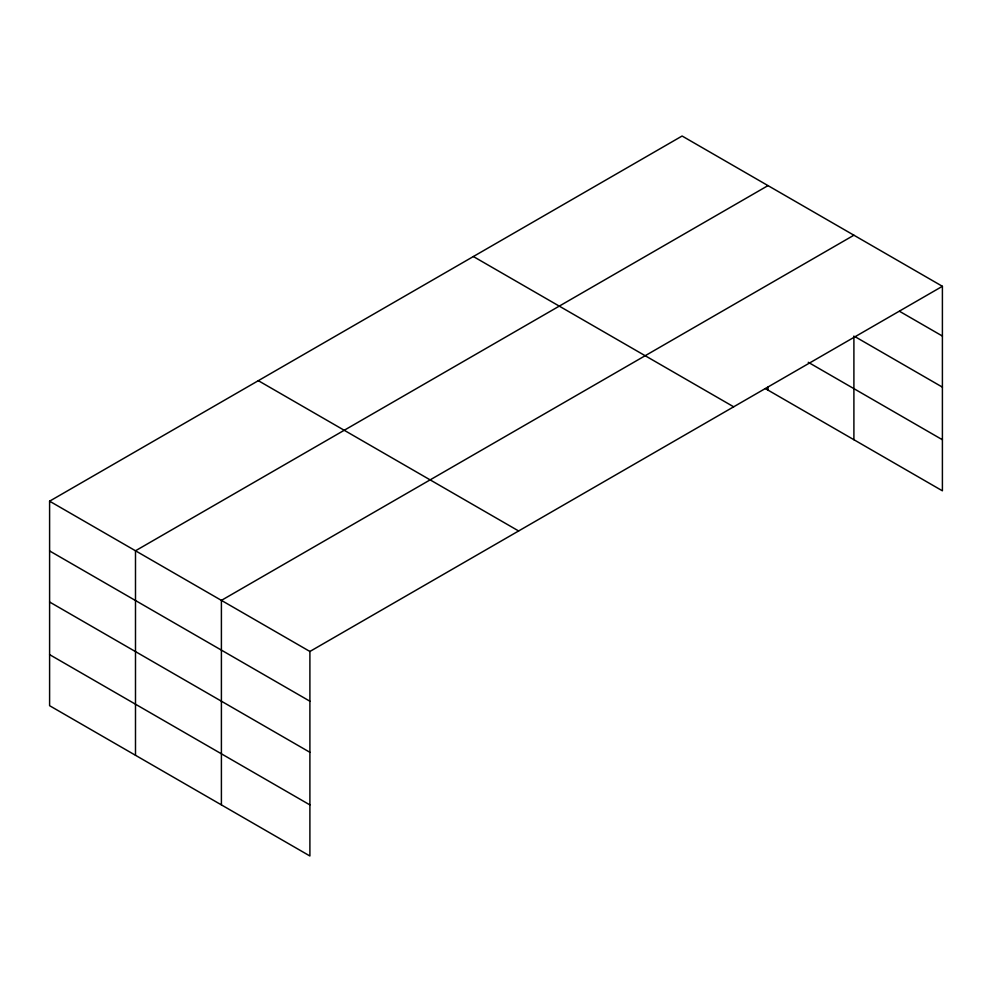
<?xml version="1.0" encoding="UTF-8"?>
<svg xmlns="http://www.w3.org/2000/svg" width="992" height="992" viewBox="0 0 992 992"><rect width="100%" height="100%" fill="white"/><g stroke="black" fill="none" stroke-linecap="round" stroke-linejoin="round"><path stroke-width="1.49" d="M942.4 286.304L682.099 136.016L49.6 501.183L49.6 705.696L309.901 855.984L309.901 651.471L942.4 286.304L942.4 490.817L765.316 388.566M767.994 185.616L135.495 550.783L135.495 755.284M853.901 235.216L221.402 600.383L221.402 804.884M899.484 311.277L942.4 336.052M855.24 336.796L942.4 387.128M808.257 362.291L942.4 439.741M473.37 256.531L733.671 406.807M258.329 380.68L518.63 530.968M49.6 501.183L309.901 651.471M49.6 550.932L309.901 701.22M49.6 602.008L309.901 752.296M49.6 654.621L309.901 804.909M853.901 336.028L853.901 439.716M767.994 387.029L767.994 390.116"/></g></svg>
